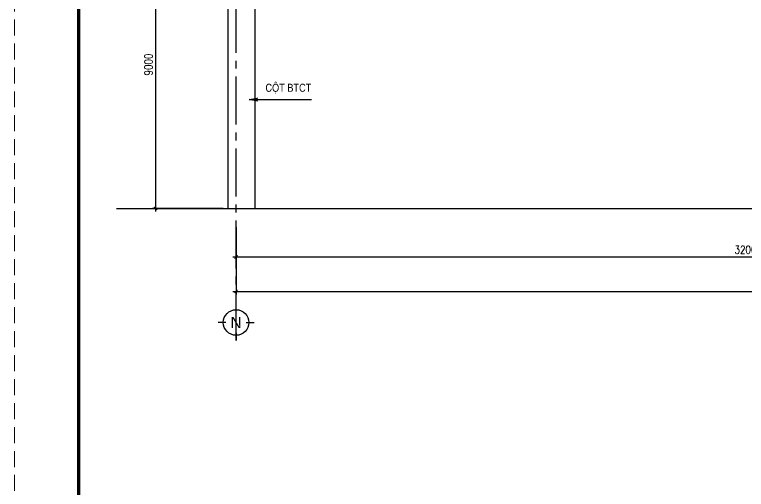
# Model space of a CAD drawing. Header units: inches. Extents: x 651127 to 1529722, y 768575 to 1021311.
# Drawn here: x 1000354 to 1023215, y 861241 to 876091 of the extents above; entities that cross this region are included whole.
import ezdxf
from ezdxf.enums import TextEntityAlignment as Align

# ---------------------------------------------------------------- set-up
doc = ezdxf.new("R2010")
doc.units = ezdxf.units.IN
doc.header["$LTSCALE"] = 1000
doc.header["$MEASUREMENT"] = 0
doc.linetypes.add('CENTER2', pattern=[1.125, 0.75, -0.125, 0.125, -0.125])
doc.linetypes.add('HIDDEN', pattern=[0.375, 0.25, -0.125])
doc.layers.get('DEFPOINTS').update_dxf_attribs({"color": 8, "lineweight": 9})
for name, color, linetype in [('DWGshare.com_1', 7, 'Continuous'), ('DWGshare.com_10', 7, 'Continuous'), ('DWGshare.com_2', 147, 'Continuous'), ('DWGshare.com_3', 7, 'Continuous'), ('DWGshare.com_33', 9, 'Continuous'), ('DWGshare.com_4', 8, 'CENTER2'), ('DWGshare.com_6', 40, 'Continuous')]:
    doc.layers.add(name, color=color, linetype=linetype)
doc.styles.add('DWGshare.com_1', font='VHELVCN.TTF')
doc.styles.add('DWGshare.com_2', font='VHELVEB.TTF')
doc.styles.add('DWGshare.com_4', font='romans.shx', dxfattribs={"width": 0.8})
doc.dimstyles.new('DWGshare.com_1', dxfattribs={"dimscale": 100, "dimtxt": 2.5, "dimasz": 1, "dimexe": 1, "dimexo": 1.5, "dimgap": 1, "dimtad": 1, "dimdec": 0, "dimzin": 0, "dimdsep": 46, "dimtxsty": 'DWGshare.com_4', "dimblk": 'DWGshare.com_1', "dimcen": 1.5, "dimdle": 1, "dimclrd": 256, "dimclre": 256, "dimclrt": 7, "dimadec": 0, "dimazin": 0, "dimtfac": 1, "dimtdec": 0, "dimtix": 1, "dimtmove": 2, "dimatfit": 3, "dimfxl": 1, "dimtolj": 1, "dimtzin": 0, "dimarcsym": 0})
doc.dimstyles.new('DWGshare.com_4', dxfattribs={"dimscale": 100, "dimtxt": 2.5, "dimasz": 2, "dimexe": 1, "dimexo": 1.5, "dimgap": 1, "dimtad": 1, "dimdec": 0, "dimlfac": 0.5, "dimzin": 0, "dimdsep": 46, "dimtxsty": 'DWGshare.com_4', "dimblk": 'DWGshare.com_6', "dimcen": 1.5, "dimdle": 1, "dimclrd": 256, "dimclre": 256, "dimclrt": 7, "dimadec": 0, "dimazin": 0, "dimtfac": 1, "dimtdec": 0, "dimtix": 1, "dimtmove": 2, "dimatfit": 3, "dimldrblk": 'DWGshare.com_6', "dimfxl": 1, "dimtolj": 1, "dimtzin": 0, "dimarcsym": 0})

# ---------------------------------------------------------------- blocks, each defined once
blk = doc.blocks.new('DWGshare.com_1')
at = {"color": 0, "linetype": 'ByBlock', "const_width": 0.3}
blk.add_lwpolyline([(-0.5, -0.5), (0.5, 0.5)], dxfattribs=at)
blk = doc.blocks.new('*D232')
at = {"layer": 'DEFPOINTS', "color": 0, "transparency": 16777216}
for p in [(1007273, 869441), (1039273, 869441), (1039273, 868512)]:
    blk.add_point(p, dxfattribs=at)
at = {"layer": 'DWGshare.com_2', "lineweight": -2, "transparency": 16777216}
for p, q in [((1007273, 869291), (1007273, 868412)), ((1039273, 869291), (1039273, 868412)), ((1007173, 868512), (1039373, 868512))]:
    blk.add_line(p, q, dxfattribs=at)
at = {"layer": 'DWGshare.com_2', "lineweight": -2, "transparency": 16777216, "xscale": 100, "yscale": 100, "zscale": 100, "rotation": 180}
blk.add_blockref('DWGshare.com_1', (1007273, 868512), dxfattribs=at)
at = {"layer": 'DWGshare.com_2', "lineweight": -2, "transparency": 16777216, "xscale": 100, "yscale": 100, "zscale": 100}
blk.add_blockref('DWGshare.com_1', (1039273, 868512), dxfattribs=at)
at = {"layer": 'DWGshare.com_2', "color": 7, "transparency": 16777216, "insert": (1023273, 868737), "char_height": 250, "attachment_point": 5, "style": 'DWGshare.com_4'}
blk.add_mtext('\\A1;32000', dxfattribs=at)
blk = doc.blocks.new('*D234')
at = {"layer": 'DEFPOINTS', "color": 0, "transparency": 16777216}
for p in [(1071273, 869883), (1007273, 869597), (1071273, 867433)]:
    blk.add_point(p, dxfattribs=at)
at = {"layer": 'DWGshare.com_2', "lineweight": -2, "transparency": 16777216}
for p, q in [((1071273, 869733), (1071273, 867333)), ((1007273, 869447), (1007273, 867333)), ((1007173, 867433), (1071373, 867433))]:
    blk.add_line(p, q, dxfattribs=at)
at = {"layer": 'DWGshare.com_2', "lineweight": -2, "transparency": 16777216, "xscale": 100, "yscale": 100, "zscale": 100, "rotation": 180}
blk.add_blockref('DWGshare.com_1', (1007273, 867433), dxfattribs=at)
at = {"layer": 'DWGshare.com_2', "lineweight": -2, "transparency": 16777216, "xscale": 100, "yscale": 100, "zscale": 100}
blk.add_blockref('DWGshare.com_1', (1071273, 867433), dxfattribs=at)
at = {"layer": 'DWGshare.com_2', "color": 7, "transparency": 16777216, "insert": (1039273, 867658), "char_height": 250, "attachment_point": 5, "style": 'DWGshare.com_4'}
blk.add_mtext('\\A1;64000', dxfattribs=at)
blk = doc.blocks.new('DWGshare.com_6')
at = {"linetype": 'CENTER2'}
blk.add_hatch(color=256, dxfattribs=at).paths.add_polyline_path([(-1.3, 0.22), (-1, 0), (-1.3, -0.22), (0, 0)])
blk.add_line((0, 0), (-1, 0), dxfattribs=at)
blk.add_lwpolyline([(-1.3, 0.22), (0, 0), (-1.3, -0.22), (-1, 0), (-1.3, 0.22)], dxfattribs=at)
blk = doc.blocks.new('*D237')
at = {"layer": 'DEFPOINTS', "color": 0, "transparency": 16777216}
for p in [(1004760, 879029), (1006638, 879029), (1007023, 870029)]:
    blk.add_point(p, dxfattribs=at)
at = {"layer": 'DWGshare.com_2', "lineweight": -2, "transparency": 16777216}
for p, q in [((1006488, 879029), (1004660, 879029)), ((1004760, 869929), (1004760, 879129)), ((1006873, 870029), (1004660, 870029))]:
    blk.add_line(p, q, dxfattribs=at)
at = {"layer": 'DWGshare.com_2', "lineweight": -2, "transparency": 16777216, "xscale": 100, "yscale": 100, "zscale": 100}
for p, rotation in [((1004760, 879029), 90), ((1004760, 870029), 270)]:
    blk.add_blockref('DWGshare.com_1', p, dxfattribs=dict(at, rotation=rotation))
at = {"layer": 'DWGshare.com_2', "color": 7, "transparency": 16777216, "insert": (1004535, 874529), "char_height": 250, "attachment_point": 5, "rotation": 90, "style": 'DWGshare.com_4'}
blk.add_mtext('\\A1;9000', dxfattribs=at)
blk = doc.blocks.new('DWGshare.com_2')
for p, q in [((0, 320), (0, 560)), ((-320, 0), (-560, 0)), ((320, 0), (560, 0)), ((0, -320), (0, -560))]:
    blk.add_line(p, q)
blk.add_circle((0, 0), 400)
at = {"linetype": 'Continuous', "style": 'DWGshare.com_2'}
blk.add_attdef('2', text='', height=350, dxfattribs=at).set_placement((0, 0), align=Align.MIDDLE_CENTER)

msp = doc.modelspace()

# ---------------------------------------------------------------- linework, layer by layer
at = {"layer": 'DEFPOINTS', "linetype": 'HIDDEN', "ltscale": 2}
msp.add_lwpolyline([(1000353.7, 831540.9), (1084453.7, 831540.9), (1084453.7, 890940.9), (1000353.7, 890940.9)], close=True, dxfattribs=at)
at = {"layer": 'DWGshare.com_1', "const_width": 100}
msp.add_lwpolyline([(1002353.7, 832040.9), (1083953.7, 832040.9), (1083953.7, 890440.9), (1002353.7, 890440.9)], close=True, dxfattribs=at)
at = {"layer": 'DWGshare.com_3'}
for p, q in [((1007022.5, 870028.7), (1007022.5, 879028.7)), ((1007872.5, 870028.7), (1007872.5, 877851.8))]:
    msp.add_line(p, q, dxfattribs=at)
at = {"layer": 'DWGshare.com_33', "color": 1}
msp.add_line((1003533.1, 870028.7), (1072633.8, 870028.7), dxfattribs=at)
at = {"layer": 'DWGshare.com_4', "ltscale": 2}
msp.add_line((1007272.5, 865900.4), (1007272.5, 880528.2), dxfattribs=at)

# ---------------------------------------------------------------- block references
at = {"layer": 'DWGshare.com_6', "linetype": 'CENTER2'}
msp.add_blockref('DWGshare.com_2', (1007272.5, 866460.4), dxfattribs=at).add_auto_attribs({'2': 'N'})

# ---------------------------------------------------------------- texts
at = {"layer": 'DWGshare.com_10', "style": 'DWGshare.com_1'}
msp.add_text('COÄT BTCT ', height=250, dxfattribs=at).set_placement((1008945.6, 873804.1), align=Align.MIDDLE)

# ---------------------------------------------------------------- dimensions: what is measured, and where the dimension line sits
at = {"layer": 'DWGshare.com_2'}
dim = msp.add_linear_dim(base=(1004760.4, 879028.7), p1=(1007022.5, 870028.7), p2=(1006637.9, 879028.7), angle=90, dimstyle='DWGshare.com_1', dxfattribs=at)
dim.commit()
dim.dimension.update_dxf_attribs({"geometry": '*D237', "text_midpoint": (1004535.4, 874528.7)})
for base, p1, p2, picture, middle in [((1071272.5, 867433.5), (1007272.5, 869597), (1071272.5, 869883), '*D234', (1039272.5, 867658.5)), ((1039272.5, 868512.2), (1007272.5, 869440.6), (1039272.5, 869440.6), '*D232', (1023272.5, 868737.2))]:
    dim = msp.add_linear_dim(base=base, p1=p1, p2=p2, dimstyle='DWGshare.com_1', dxfattribs=at)
    dim.commit()
    dim.dimension.update_dxf_attribs({"geometry": picture, "text_midpoint": middle})

# ---------------------------------------------------------------- leaders
msp.add_leader([(1007684.8, 873431.6), (1009624.5, 873431.6)], dimstyle='DWGshare.com_4', dxfattribs=at)

doc.saveas('drawing.dxf')
